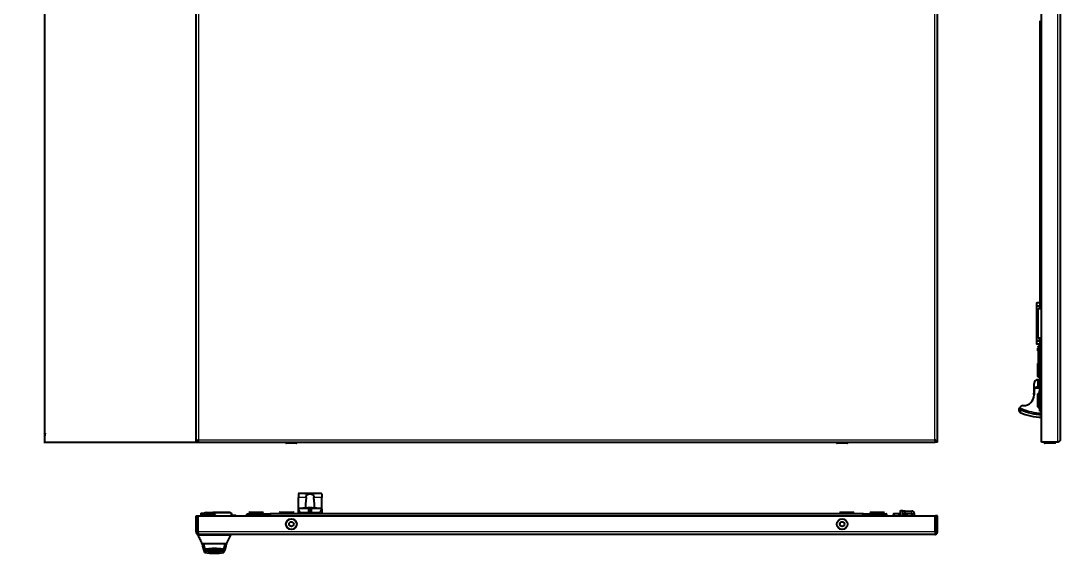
# Model space of a CAD drawing. Header units: millimetres. Extents: x -596 to 1663, y -811 to 1017.
# Drawn here: x -596 to 517, y -811 to -240 of the extents above; entities that cross this region are included whole.
import ezdxf

# ---------------------------------------------------------------- set-up
doc = ezdxf.new("R2010")
doc.units = ezdxf.units.MM
doc.layers.add('FORMAT', color=7, linetype='Continuous')
doc.styles.add('SLDTEXTSTYLE0', font='TXT', dxfattribs={"width": 0.75})
doc.dimstyles.new('SLDDIMSTYLE0', dxfattribs={"dimtxt": 20, "dimasz": 10, "dimexe": 0, "dimexo": 0.0625, "dimgap": 5, "dimtad": 2, "dimdec": 1, "dimrnd": 1e-09, "dimzin": 12, "dimdsep": 46, "dimtxsty": 'SLDTEXTSTYLE0', "dimsah": 1, "dimcen": 0.09, "dimadec": 0, "dimazin": 3, "dimtfac": 1, "dimtofl": 0, "dimtmove": 0, "dimatfit": 3, "dimfxl": 0, "dimfrac": 2, "dimtolj": 1, "dimtzin": 12, "dimarcsym": 0})

# ---------------------------------------------------------------- blocks, each defined once
blk = doc.blocks.new('_D_1')
at = {"layer": 'FORMAT'}
for p, q in [((-408.3, 863), (-571.3, 863)), ((-570.3, -692), (-570.3, 863)), ((-408.3, -692), (-571.3, -692))]:
    blk.add_line(p, q, dxfattribs=at)
for points in [[(-570.3, 863), (-571.8, 853), (-568.7, 853)], [(-570.3, -692), (-568.7, -682), (-571.8, -682)]]:
    blk.add_solid(points, dxfattribs=at)
at = {"layer": 'FORMAT', "insert": (-596.1, 56), "char_height": 20, "attachment_point": 1, "rotation": 90, "style": 'SLDTEXTSTYLE0'}
blk.add_mtext('1555', dxfattribs=at)

msp = doc.modelspace()

# ---------------------------------------------------------------- linework, layer by layer
at = {"color": 7, "linetype": 'Continuous', "lineweight": 25}
for p, q in [((-408.27, -691.96), (-408.27, 863.04)), ((385.73, -691.96), (385.73, 863.04)), ((497.27, -691.96), (497.27, 863.04)), ((517.27, 8.05), (517.27, -689.36)), ((495.27, -239.96), (495.27, -548.46)), ((491.72, -542.96), (491.72, -544.96)), ((495.27, -542.46), (492.22, -542.46)), ((492.22, -545.46), (495.27, -545.46)), ((492.22, -545.46), (492.22, -545.76)), ((494.72, -545.46), (494.72, -545.76)), ((492.22, -583.16), (492.22, -545.76)), ((492.22, -545.76), (495.22, -545.76)), ((493.77, -548.46), (496.77, -548.46)), ((493.77, -580.46), (493.77, -548.46)), ((495.22, -545.76), (495.27, -545.76)), ((497.27, -548.46), (496.77, -548.46)), ((491.72, -583.96), (491.72, -585.96)), ((495.22, -583.16), (492.22, -583.16)), ((492.22, -583.16), (492.22, -583.46)), ((495.27, -583.46), (492.22, -583.46)), ((492.22, -586.46), (495.27, -586.46)), ((493.67, -589.46), (493.67, -614.46)), ((496.77, -580.46), (493.77, -580.46)), ((494.72, -583.16), (494.72, -583.46)), ((495.27, -583.16), (495.22, -583.16)), ((495.27, -580.46), (495.27, -588.96)), ((497.27, -588.96), (495.67, -588.96)), ((496.77, -580.46), (497.27, -580.46)), ((493.67, -607.06), (493.27, -607.46)), ((493.27, -614.46), (493.27, -607.46)), ((493.27, -621.46), (493.27, -614.46)), ((493.27, -621.46), (493.77, -621.96)), ((493.77, -614.46), (493.77, -621.96)), ((493.77, -621.96), (495.27, -621.96)), ((495.27, -614.96), (495.27, -631.96)), ((495.67, -614.96), (497.16, -614.96)), ((489.27, -634.74), (489.27, -628.81)), ((489.27, -634.74), (489.27, -628.81)), ((493.27, -624.81), (493.3, -624.81)), ((493.27, -624.81), (493.27, -624.81)), ((493.27, -632.81), (495.27, -632.81)), ((493.3, -624.81), (494.26, -624.81)), ((494.26, -624.81), (495.27, -624.81)), ((495.27, -631.96), (495.57, -631.96)), ((495.27, -656.66), (495.27, -632.26)), ((495.57, -631.96), (496.22, -631.96)), ((496.22, -631.96), (497.27, -631.96)), ((489.16, -638.96), (489.17, -638.96)), ((489.17, -637.13), (489.27, -637.13)), ((489.17, -637.27), (489.27, -637.27)), ((489.17, -637.27), (489.17, -638.82)), ((489.17, -638.82), (489.27, -638.82)), ((489.17, -638.96), (489.27, -638.96)), ((489.17, -639.03), (489.27, -639.03)), ((489.17, -639.16), (489.27, -639.16)), ((489.17, -640.16), (489.17, -639.16)), ((489.17, -640.66), (489.17, -640.16)), ((489.17, -640.16), (489.27, -640.16)), ((489.17, -640.66), (489.27, -640.66)), ((489.27, -636.81), (489.27, -634.74)), ((489.27, -636.81), (489.27, -641.06)), ((493.77, -639.46), (493.27, -639.96)), ((493.27, -646.96), (493.27, -639.96)), ((495.07, -639.46), (493.77, -639.46)), ((493.77, -639.46), (493.77, -646.96)), ((495.05, -643), (495.27, -643)), ((495.07, -636.6), (495.27, -636.6)), ((495.07, -639.56), (495.07, -636.6)), ((495.07, -641.55), (495.07, -639.56)), ((495.07, -639.56), (495.27, -639.56)), ((495.07, -641.55), (495.27, -641.55)), ((495.07, -642.91), (495.07, -641.55)), ((495.07, -642.91), (495.27, -642.91)), ((495.07, -644.57), (495.07, -643.16)), ((495.07, -644.57), (495.27, -644.57)), ((495.07, -645.61), (495.07, -644.57)), ((495.07, -645.61), (495.27, -645.61)), ((495.07, -647.49), (495.07, -645.61)), ((475.54, -656.99), (473.38, -656.09)), ((493.27, -653.96), (493.27, -646.96)), ((493.27, -653.96), (493.77, -654.46)), ((493.77, -646.96), (493.77, -654.46)), ((493.77, -654.46), (495.27, -654.46)), ((495.07, -646.16), (495.05, -646.16)), ((495.07, -647.49), (495.27, -647.49)), ((495.07, -648.29), (495.07, -647.49)), ((495.07, -648.29), (495.27, -648.29)), ((495.07, -652.1), (495.27, -652.1)), ((495.27, -658.61), (495.27, -656.66)), ((497.27, -658.61), (495.27, -658.61)), ((497.27, -656.96), (495.57, -656.96)), ((383.43, -689.96), (383.43, -691.96)), ((-408.27, -691.96), (-406.27, -691.96)), ((-405.97, -691.96), (-405.97, -690.27)), ((-405.97, -691.96), (383.43, -691.96)), ((-312.02, -691.96), (-312.02, -692.71)), ((-303.26, -692.96), (-311.77, -692.96)), ((-300.77, -692.96), (-303.26, -692.96)), ((-300.52, -692.71), (-300.52, -691.96)), ((277.98, -691.96), (277.98, -692.71)), ((289.23, -692.96), (278.23, -692.96)), ((289.48, -692.71), (289.48, -691.96)), ((385.73, -691.96), (383.73, -691.96)), ((514.67, -691.96), (497.27, -691.96)), ((500.52, -691.96), (500.52, -692.71)), ((511.77, -692.96), (500.77, -692.96)), ((512.02, -692.71), (512.02, -691.96)), ((-298.77, -747.35), (-298.77, -751.18)), ((-298.77, -762.68), (-298.77, -751.18)), ((-291.75, -746.79), (-297.27, -746.79)), ((-290.86, -746.74), (-291.38, -746.74)), ((-281.67, -746.68), (-290.86, -746.68)), ((-281.15, -746.74), (-281.67, -746.73)), ((-275.27, -746.79), (-280.78, -746.79)), ((-273.77, -747.35), (-273.77, -751.18)), ((-273.77, -762.68), (-273.77, -751.18)), ((-403.27, -767.78), (-401.27, -767.78)), ((-403.27, -767.78), (-403.27, -768.68)), ((-401.27, -767.78), (-399.07, -767.78)), ((-397.27, -767.18), (-390.77, -767.18)), ((-372.27, -767.08), (-390.27, -767.08)), ((-350.77, -766.68), (-351.27, -767.18)), ((-351.27, -767.18), (-351.27, -768.68)), ((-336.27, -767.18), (-351.27, -767.18)), ((-350.77, -766.68), (-336.77, -766.68)), ((-336.27, -767.18), (-336.77, -766.68)), ((-336.27, -768.48), (-336.27, -767.18)), ((-318.27, -766.68), (-318.77, -767.18)), ((-318.77, -767.18), (-318.77, -768.68)), ((-303.77, -767.18), (-318.77, -767.18)), ((-318.27, -766.68), (-304.27, -766.68)), ((-303.77, -767.18), (-304.27, -766.68)), ((-303.77, -768.68), (-303.77, -767.18)), ((-298.77, -763.56), (-298.77, -762.68)), ((-298.77, -762.68), (-285.27, -762.68)), ((-298.77, -768.68), (-298.77, -763.56)), ((-293.89, -762.58), (-293.89, -762.68)), ((-293.75, -762.58), (-293.75, -762.68)), ((-293.63, -762.58), (-293.63, -762.68)), ((-292.82, -762.58), (-293.63, -762.58)), ((-292.82, -762.58), (-292.82, -762.68)), ((-292.67, -762.58), (-292.67, -762.68)), ((-292.55, -762.58), (-292.55, -762.68)), ((-292.21, -762.58), (-292.21, -762.68)), ((-292.03, -762.58), (-292.03, -762.68)), ((-291.49, -762.58), (-291.49, -762.68)), ((-291.12, -758.47), (-291.12, -761.05)), ((-291.01, -762.58), (-291.01, -762.68)), ((-290.85, -762.58), (-290.85, -762.68)), ((-290.39, -762.58), (-290.39, -762.68)), ((-290.25, -762.58), (-290.25, -762.68)), ((-290.13, -762.58), (-290.13, -762.68)), ((-289.81, -762.58), (-289.81, -762.68)), ((-288.54, -762.58), (-289.65, -762.58)), ((-288.54, -762.58), (-288.54, -762.68)), ((-288.4, -762.58), (-288.4, -762.68)), ((-288.21, -762.58), (-288.21, -762.68)), ((-288.2, -762.58), (-288.2, -762.68)), ((-287.6, -762.58), (-288.2, -762.58)), ((-287.6, -762.58), (-287.6, -762.68)), ((-287.34, -762.36), (-287.36, -762.13)), ((-287.29, -762.36), (-287.33, -762.06)), ((-287.31, -762.21), (-287.3, -762.13)), ((-286.71, -762.58), (-287.28, -762.58)), ((-287.27, -762.68), (-285.27, -762.68)), ((-287.27, -766.68), (-287.27, -762.68)), ((-287.27, -766.68), (-287.27, -766.71)), ((-286.71, -762.58), (-286.71, -762.68)), ((-286.7, -762.58), (-286.7, -762.68)), ((-286.69, -762.58), (-286.52, -762.58)), ((-286.52, -762.58), (-286.52, -762.68)), ((-286.52, -762.58), (-286.52, -762.58)), ((-286.5, -762.58), (-286.5, -762.68)), ((-286.49, -762.09), (-286.49, -762.06)), ((-286.35, -762.58), (-286.35, -762.68)), ((-285.55, -762.58), (-286.35, -762.58)), ((-285.55, -762.58), (-285.55, -762.68)), ((-285.4, -762.58), (-285.4, -762.68)), ((-285.29, -762.62), (-285, -762.61)), ((-285.28, -762.58), (-285.28, -762.68)), ((-285.27, -762.68), (-285.27, -766.68)), ((-285.27, -766.71), (-285.27, -766.68)), ((-285.22, -762.13), (-285.21, -762.06)), ((-284.85, -762.25), (-284.85, -762.13)), ((-284.85, -762.58), (-284.85, -762.68)), ((-284.77, -762.68), (-273.77, -762.68)), ((-284.73, -762.58), (-284.73, -762.68)), ((-284.36, -762.58), (-284.36, -762.68)), ((-284.11, -762.58), (-284.11, -762.68)), ((-283.99, -762.58), (-283.99, -762.68)), ((-283.85, -762.58), (-283.85, -762.68)), ((-283.73, -762.58), (-283.73, -762.68)), ((-283.29, -762.58), (-283.29, -762.68)), ((-283.27, -762.58), (-283.29, -762.58)), ((-283.26, -762.58), (-283.26, -762.68)), ((-283.23, -762.58), (-283.23, -762.68)), ((-283.06, -762.58), (-283.06, -762.68)), ((-282.71, -762.58), (-282.71, -762.68)), ((-282.22, -762.58), (-282.22, -762.68)), ((-282.02, -762.58), (-282.02, -762.68)), ((-281.68, -762.58), (-281.68, -762.68)), ((-281.53, -762.58), (-281.53, -762.68)), ((-280.47, -762.58), (-281.53, -762.58)), ((-281.42, -761.05), (-281.42, -758.47)), ((-280.47, -762.58), (-280.47, -762.68)), ((-280.15, -762.58), (-280.15, -762.68)), ((-279.99, -762.58), (-279.99, -762.68)), ((-279.62, -762.58), (-279.62, -762.68)), ((-278.86, -762.58), (-279.62, -762.58)), ((-278.86, -762.58), (-278.86, -762.68)), ((-273.77, -763.56), (-273.77, -762.68)), ((-273.77, -763.56), (-273.77, -768.68)), ((281.73, -766.68), (281.23, -767.18)), ((281.23, -767.18), (281.23, -768.68)), ((296.23, -767.18), (281.23, -767.18)), ((281.73, -766.68), (295.73, -766.68)), ((296.23, -767.18), (295.73, -766.68)), ((296.23, -768.68), (296.23, -767.18)), ((314.23, -766.68), (313.73, -767.18)), ((313.73, -767.18), (313.73, -768.48)), ((328.73, -767.18), (313.73, -767.18)), ((314.23, -766.68), (328.23, -766.68)), ((328.73, -767.18), (328.23, -766.68)), ((328.73, -768.68), (328.73, -767.18)), ((346.18, -765.63), (346.18, -765.13)), ((346.18, -765.13), (348.68, -765.13)), ((346.18, -770.68), (346.18, -765.63)), ((348.68, -765.13), (348.68, -765.63)), ((348.68, -770.68), (348.68, -765.63)), ((349.18, -765.63), (348.68, -765.67)), ((351.18, -765.63), (349.18, -765.63)), ((349.18, -768.13), (351.18, -768.13)), ((351.18, -768.13), (351.18, -765.63)), ((351.18, -765.63), (358.18, -765.63)), ((351.18, -768.13), (358.18, -768.13)), ((-408.27, -770.68), (-406.27, -770.68)), ((-408.27, -788.08), (-408.27, -770.68)), ((-406.27, -788.08), (-406.27, -770.68)), ((-405.97, -788.08), (-405.97, -770.68)), ((-405.97, -770.68), (383.43, -770.68)), ((-401.27, -769.08), (-402.87, -769.08)), ((-402.67, -770.68), (-402.77, -769.08)), ((-400.06, -769.08), (-401.27, -769.08)), ((-400.27, -770.68), (-400.27, -770.18)), ((-398.27, -770.68), (-398.27, -770.18)), ((-397.27, -769.18), (-392.27, -769.18)), ((-392.27, -769.08), (-392.27, -770.58)), ((-387.67, -769.63), (-390.87, -769.63)), ((-390.87, -769.63), (-390.87, -770.58)), ((-390.87, -770.38), (-387.67, -770.38)), ((-387.67, -770.58), (-387.67, -769.63)), ((-370.27, -770.68), (-370.27, -769.08)), ((-365.87, -770.48), (-370.27, -770.48)), ((-353.77, -770.68), (-353.77, -768.98)), ((-353.47, -768.68), (-329.07, -768.68)), ((-348.91, -768.48), (-348.91, -768.68)), ((-345.1, -768.48), (-345.1, -768.68)), ((-345.1, -768.48), (-344.3, -768.48)), ((-344.3, -768.48), (-344.3, -768.68)), ((-344.3, -768.48), (-342.42, -768.48)), ((-342.97, -768.48), (-342.97, -768.46)), ((-342.42, -768.48), (-342.42, -768.68)), ((-342.42, -768.48), (-341.38, -768.48)), ((-341.38, -768.48), (-341.38, -768.68)), ((-341.38, -768.48), (-339.97, -768.48)), ((-339.81, -768.46), (-339.81, -768.68)), ((-339.72, -768.48), (-339.72, -768.68)), ((-339.72, -768.48), (-338.36, -768.48)), ((-338.36, -768.48), (-338.36, -768.68)), ((-338.36, -768.48), (-336.37, -768.48)), ((-336.37, -768.48), (-336.37, -768.68)), ((-336.37, -768.48), (-333.41, -768.48)), ((-333.41, -768.48), (-333.41, -768.68)), ((306.23, -768.68), (-328.77, -768.68)), ((-328.77, -768.68), (-328.77, -768.98)), ((-328.77, -768.98), (-328.77, -769.63)), ((-328.77, -769.63), (-328.77, -770.68)), ((306.23, -768.68), (306.23, -768.98)), ((306.23, -769.63), (306.23, -768.98)), ((306.23, -769.63), (306.23, -770.68)), ((306.53, -768.68), (330.93, -768.68)), ((310.88, -768.48), (310.88, -768.68)), ((310.88, -768.48), (311.24, -768.48)), ((311.24, -768.48), (311.24, -768.68)), ((311.24, -768.48), (311.48, -768.48)), ((311.48, -768.48), (311.48, -768.68)), ((311.48, -768.48), (311.59, -768.48)), ((311.59, -768.48), (311.59, -768.68)), ((312.62, -768.48), (312.62, -768.68)), ((312.62, -768.48), (313.27, -768.48)), ((313.3, -768.48), (313.3, -768.68)), ((313.3, -768.48), (313.63, -768.48)), ((313.63, -768.48), (313.63, -768.68)), ((316.95, -768.68), (316.95, -768.46)), ((317.08, -768.48), (317.86, -768.48)), ((317.86, -768.48), (317.86, -768.68)), ((317.86, -768.48), (318.66, -768.48)), ((318.66, -768.48), (318.66, -768.68)), ((318.66, -768.48), (319.15, -768.48)), ((319.15, -768.48), (319.15, -768.68)), ((319.15, -768.48), (320.54, -768.48)), ((320.17, -768.46), (320.17, -768.48)), ((320.54, -768.48), (320.54, -768.68)), ((320.54, -768.48), (321.58, -768.48)), ((321.58, -768.48), (321.58, -768.68)), ((322.63, -768.48), (322.63, -768.68)), ((322.63, -768.48), (324.6, -768.48)), ((324.6, -768.48), (324.6, -768.68)), ((324.6, -768.48), (326.59, -768.48)), ((326.59, -768.48), (326.59, -768.68)), ((331.23, -768.98), (331.23, -770.68)), ((338.68, -770.68), (338.68, -769.23)), ((344.68, -768.63), (339.28, -768.63)), ((344.68, -770.68), (344.68, -768.63)), ((346.18, -770.63), (344.93, -770.63)), ((354.13, -770.63), (348.68, -770.63)), ((354.18, -770.68), (354.13, -770.63)), ((354.13, -770.68), (354.13, -770.63)), ((358.68, -770.68), (358.68, -768.63)), ((361.18, -770.68), (361.18, -768.63)), ((383.43, -788.08), (383.43, -770.68)), ((385.73, -770.68), (383.73, -770.68)), ((383.73, -788.08), (383.73, -770.68)), ((385.73, -788.08), (385.73, -770.68)), ((-408.27, -788.08), (-406.27, -788.08)), ((385.73, -788.08), (383.73, -788.08)), ((-406.27, -791.68), (-406.27, -790.68)), ((-405.67, -790.68), (-406.27, -790.68)), ((383.13, -790.68), (-405.67, -790.68)), ((-399.36, -800.68), (-401.77, -800.68)), ((-401.73, -800.68), (-401.73, -800.89)), ((-376.77, -791.68), (-400.77, -791.68)), ((-378.17, -800.68), (-399.36, -800.68)), ((-375.77, -800.68), (-378.17, -800.68)), ((-375.81, -800.89), (-375.81, -800.68)), ((-375.77, -800.68), (-371.24, -791.63)), ((-371.27, -791.68), (-371.27, -790.68)), ((-394.6, -807.67), (-383, -807.67)), ((-394.6, -807.67), (-394.45, -807.67))]:
    msp.add_line(p, q, dxfattribs=at)
at = {"color": 8, "linetype": 'Continuous', "lineweight": 18}
for p, q in [((383.13, -689.36), (383.13, 860.44)), ((514.67, -691.96), (514.67, 863.04)), ((-405.67, 8.07), (-405.67, -689.36)), ((495.22, -545.76), (495.22, -545.46)), ((495.22, -548.46), (495.22, -545.76)), ((496.77, -580.46), (496.77, -548.46)), ((495.22, -583.16), (495.22, -580.46)), ((495.22, -583.46), (495.22, -583.16)), ((495.67, -589.46), (497.27, -589.46)), ((495.67, -614.46), (495.67, -589.46)), ((497.27, -614.46), (495.67, -614.46)), ((489.27, -628.81), (489.27, -628.81)), ((495.27, -634.31), (490.15, -634.31)), ((493.27, -632.81), (493.27, -632.31)), ((493.27, -632.31), (493.3, -632.31)), ((493.3, -632.31), (493.3, -624.81)), ((493.3, -632.81), (493.3, -632.31)), ((493.3, -632.31), (494.26, -632.31)), ((494.26, -624.81), (494.26, -632.31)), ((494.26, -632.31), (495.27, -632.31)), ((495.27, -632.26), (495.57, -632.26)), ((495.57, -631.96), (495.57, -632.26)), ((495.57, -632.26), (495.57, -656.66)), ((497.27, -632.26), (495.57, -632.26)), ((473.94, -654.7), (476.14, -655.61)), ((495.07, -650.86), (495.27, -650.86)), ((495.27, -656.66), (495.57, -656.66)), ((495.57, -656.66), (495.57, -656.96)), ((495.57, -656.66), (497.27, -656.66)), ((-405.67, -689.36), (383.13, -689.36)), ((-312.02, -692.71), (-303.12, -692.71)), ((-303.12, -692.71), (-300.52, -692.71)), ((277.98, -692.71), (289.48, -692.71)), ((500.52, -692.71), (512.02, -692.71)), ((-290.36, -751.18), (-298.77, -751.18)), ((-273.77, -751.18), (-282.17, -751.18)), ((-401.27, -767.78), (-401.27, -768.68)), ((-397.27, -769.18), (-397.27, -767.18)), ((-390.27, -767.58), (-372.27, -767.58)), ((-297.27, -766.68), (-297.27, -768.68)), ((-297.27, -766.68), (-287.77, -766.68)), ((-289.65, -762.58), (-289.65, -762.68)), ((-288.13, -767.19), (-287.99, -767.67)), ((-287.77, -766.68), (-287.77, -762.68)), ((-287.77, -766.71), (-287.77, -766.68)), ((-287.77, -766.68), (-287.27, -766.68)), ((-287.77, -766.71), (-287.27, -766.71)), ((-285.27, -766.68), (-287.27, -766.68)), ((-285.27, -766.68), (-284.77, -766.68)), ((-285.27, -766.71), (-284.77, -766.71)), ((-284.77, -762.68), (-284.77, -766.68)), ((-284.77, -766.68), (-284.77, -766.71)), ((-284.77, -766.68), (-275.27, -766.68)), ((-284.54, -767.67), (-284.4, -767.19)), ((-275.27, -768.68), (-275.27, -766.68)), ((348.68, -765.63), (346.18, -765.63)), ((358.18, -768.13), (358.18, -765.63)), ((-403.27, -768.68), (-401.27, -768.68)), ((-401.76, -769.08), (-401.67, -770.68)), ((-401.27, -768.68), (-399.86, -768.68)), ((-401.27, -769.08), (-401.27, -768.68)), ((-398.27, -770.18), (-400.27, -770.18)), ((-391.77, -770.68), (-391.77, -769.08)), ((-370.77, -769.08), (-370.77, -770.68)), ((-365.87, -770.68), (-365.87, -770.48)), ((-353.47, -768.98), (-353.77, -768.98)), ((-353.47, -768.68), (-353.47, -768.98)), ((-353.47, -768.98), (-353.47, -770.68)), ((-329.07, -768.98), (-353.47, -768.98)), ((-347.67, -768.48), (-347.67, -768.68)), ((-329.07, -768.68), (-329.07, -768.98)), ((-329.07, -770.68), (-329.07, -768.98)), ((-328.77, -768.98), (-329.07, -768.98)), ((306.53, -768.98), (306.23, -768.98)), ((306.53, -768.98), (306.53, -768.68)), ((330.93, -768.98), (306.53, -768.98)), ((306.53, -768.98), (306.53, -770.68)), ((315.36, -768.48), (315.36, -768.68)), ((330.93, -768.68), (330.93, -768.98)), ((330.93, -770.68), (330.93, -768.98)), ((331.23, -768.98), (330.93, -768.98)), ((339.28, -768.63), (339.28, -770.68)), ((344.93, -770.63), (344.93, -770.68)), ((358.68, -768.63), (361.18, -768.63)), ((383.43, -788.08), (-405.97, -788.08)), ((-400.77, -791.68), (-400.77, -790.68)), ((-376.77, -791.68), (-376.77, -790.68))]:
    msp.add_line(p, q, dxfattribs=at)
at = {"color": 7, "linetype": 'Continuous', "lineweight": 25, "flags": 128}
for points in [[(383.73, -777.18), (383.59, -776.93), (383.43, -776.66)], [(383.43, -785.7), (383.59, -785.43), (383.73, -785.18)], [(-397.88, -808.11), (-398.24, -807.22), (-398.35, -806.94)], [(-379.07, -806.63), (-379.29, -807.22), (-379.65, -808.11)]]:
    msp.add_lwpolyline(points, dxfattribs=at)
at = {"color": 8, "linetype": 'Continuous', "lineweight": 18, "flags": 128}
for points in [[(383.43, -777.26), (383.72, -777.85), (383.73, -777.87)], [(383.73, -784.5), (383.72, -784.52), (383.43, -785.11)]]:
    msp.add_lwpolyline(points, dxfattribs=at)
at = {"color": 7, "linetype": 'Continuous', "lineweight": 25}
for centre, radius in [((-306.27, -779.68), 5.75), ((-306.27, -779.68), 2.5), ((283.73, -779.68), 5.75), ((283.73, -779.68), 2.5)]:
    msp.add_circle(centre, radius, dxfattribs=at)
at = {"color": 8, "linetype": 'Continuous', "lineweight": 18}
for centre in [(-306.27, -779.68), (283.73, -779.68)]:
    msp.add_circle(centre, 5.5, dxfattribs=at)
at = {"color": 7, "linetype": 'Continuous', "lineweight": 25}
for centre, radius, start, end in [((492.22, -542.96), 0.5, 90, 180), ((492.22, -544.96), 0.5, 180, 270), ((492.22, -583.96), 0.5, 90, 180), ((492.22, -585.96), 0.5, 180, 270), ((493.27, -628.81), 4, 90, 180), ((493.27, -628.81), 4, 90, 180), ((493.27, -636.81), 4, 141.31781, 180), ((495.57, -632.26), 0.3, 90, 180), ((477.77, -641.06), 11.5, 270, 0), ((477.77, -657.06), 4.5, 90, 148.43185), ((495.57, -656.66), 0.3, 180, 270), ((498.27, -606.91), 58.2, 245.70354, 269.01549), ((498.27, -606.91), 55, 245.58594, 268.9582), ((-311.77, -692.71), 0.25, 180, 270), ((-300.77, -692.71), 0.25, 270, 0), ((278.23, -692.71), 0.25, 180, 270), ((289.23, -692.71), 0.25, 270, 0), ((500.77, -692.71), 0.25, 180, 270), ((511.77, -692.71), 0.25, 270, 0), ((-397.27, -770.18), 3, 90, 180), ((-286.27, -773.68), 6.25, 106.01339, 126.8699), ((-286.27, -769.98), 8, 98.41771, 108.44436), ((-286.24, -766.32), 4.34, 104.99458, 114.66368), ((-287.58, -767.89), 5.54, 85.14071, 94.85929), ((-288.27, -766.71), 1, 286.01339, 0), ((-287.23, -762.15), 0.133, 135.20997, 169.83797), ((-286.21, -770.08), 8.03, 91.99978, 97.83609), ((-285.86, -763.73), 1.85, 119.67191, 132.73716), ((-285.79, -768.55), 6.5, 92.24647, 98.7173), ((-286.74, -768.5), 6.45, 85.77538, 87.76397), ((-286.32, -770.08), 8.03, 82.16391, 88.00022), ((-284.27, -766.71), 1, 180, 253.98661), ((-286.42, -766.4), 4.43, 65.15746, 74.45727), ((-285.33, -763.69), 1.64, 72.5824, 85.536), ((-286.27, -769.98), 8, 70.1778, 81.58229), ((-286.26, -769.02), 7.03, 70.80686, 78.43412), ((-284.25, -764.71), 2.36, 82.549, 97.451), ((-286.27, -773.68), 6.25, 53.1301, 73.98661), ((349.18, -768.63), 0.5, 90, 180), ((358.18, -768.63), 3, 0, 90), ((358.18, -768.63), 0.5, 360, 90), ((-402.87, -768.68), 0.4, 180, 270), ((-397.27, -770.18), 1, 90, 180), ((-365.87, -771.08), 0.6, 41.81031, 90), ((-353.47, -768.98), 0.3, 90, 180), ((-329.07, -768.98), 0.3, 0, 90), ((306.53, -768.98), 0.3, 90, 180), ((330.93, -768.98), 0.3, 0, 90), ((339.28, -769.23), 0.6, 90, 180), ((344.93, -770.38), 0.25, 180, 270), ((376.23, -781.18), 7.5, 343.7398, 16.2602), ((-409.7, -800.89), 7.98, 358.26695, 359.99994), ((-374.88, -798.33), 27, 185.96099, 206.16954), ((-388.77, -800.68), 11.4, 180, 210.87421), ((-388.77, -800.68), 11.4, 329.05608, 0), ((-402.66, -798.33), 27, 333.83046, 354.03918), ((-367.83, -800.89), 7.98, 180, 181.7325), ((-388.77, -728.89), 82, 262.75342, 277.24658), ((-397.42, -807.92), 0.5, 203.04365, 263.74905), ((-388.77, -728.89), 80, 263.74905, 276.25095), ((-380.11, -807.92), 0.5, 276.25095, 336.95635)]:
    msp.add_arc(centre, radius, start, end, dxfattribs=at)
at = {"color": 8, "linetype": 'Continuous', "lineweight": 18}
for centre, radius, start, end in [((493.27, -636.81), 4.5, 90, 152.71955), ((493.77, -632.32), 0.491, 271.15589, 1.11103), ((498.27, -606.91), 53.5, 245.55903, 268.92899), ((498.27, -606.91), 55.65, 245.60841, 268.97035), ((-286.27, -773.68), 6.75, 106.01339, 132.20545), ((-288.27, -766.71), 0.5, 286.01339, 0), ((-284.27, -766.71), 0.5, 180, 253.98661), ((-286.27, -773.68), 6.75, 47.79455, 73.98661)]:
    msp.add_arc(centre, radius, start, end, dxfattribs=at)
at = {"color": 7, "linetype": 'Continuous', "lineweight": 25}
for points in [[(493.67, -589.46), (493.68, -589.39), (493.69, -589.26), (493.81, -589.09), (493.98, -588.98), (494.11, -588.96), (494.17, -588.96)], [(495.67, -588.96), (495.48, -588.96), (495.08, -588.96), (494.59, -588.96), (494.24, -588.96), (494.19, -588.96), (494.17, -588.96)], [(494.17, -614.96), (494.11, -614.95), (493.98, -614.93), (493.81, -614.82), (493.69, -614.65), (493.68, -614.52), (493.67, -614.46)], [(494.17, -614.96), (494.19, -614.96), (494.24, -614.96), (494.59, -614.96), (495.08, -614.96), (495.48, -614.96), (495.67, -614.96)], [(-392.27, -769.08), (-392.24, -768.82), (-392.18, -768.3), (-391.71, -767.64), (-391.05, -767.17), (-390.53, -767.11), (-390.27, -767.08)], [(-372.27, -767.08), (-372, -767.11), (-371.48, -767.17), (-370.82, -767.64), (-370.36, -768.3), (-370.3, -768.82), (-370.27, -769.08)]]:
    msp.add_open_spline(points, degree=3, dxfattribs=at)
at = {"color": 8, "linetype": 'Continuous', "lineweight": 18}
for points in [[(495.67, -589.46), (495.41, -589.46), (494.89, -589.46), (494.23, -589.46), (493.76, -589.46), (493.7, -589.46), (493.67, -589.46)], [(495.67, -588.96), (495.67, -588.96), (495.67, -588.98), (495.67, -589.09), (495.67, -589.26), (495.67, -589.39), (495.67, -589.46)], [(493.67, -614.46), (493.7, -614.46), (493.76, -614.46), (494.23, -614.46), (494.89, -614.46), (495.41, -614.46), (495.67, -614.46)], [(495.67, -614.46), (495.67, -614.52), (495.67, -614.65), (495.67, -614.82), (495.67, -614.93), (495.67, -614.95), (495.67, -614.96)], [(-391.77, -769.08), (-391.74, -768.89), (-391.7, -768.49), (-391.35, -768), (-390.86, -767.65), (-390.46, -767.6), (-390.27, -767.58)], [(-390.27, -767.08), (-390.27, -767.09), (-390.27, -767.1), (-390.27, -767.22), (-390.27, -767.39), (-390.27, -767.52), (-390.27, -767.58)], [(-372.27, -767.58), (-372.27, -767.52), (-372.27, -767.39), (-372.27, -767.22), (-372.27, -767.1), (-372.27, -767.09), (-372.27, -767.08)], [(-372.27, -767.58), (-372.07, -767.6), (-371.68, -767.65), (-371.18, -768), (-370.83, -768.49), (-370.79, -768.89), (-370.77, -769.08)], [(-391.77, -769.08), (-391.83, -769.08), (-391.96, -769.08), (-392.13, -769.08), (-392.24, -769.08), (-392.26, -769.08), (-392.27, -769.08)], [(-370.77, -769.08), (-370.7, -769.08), (-370.57, -769.08), (-370.4, -769.08), (-370.29, -769.08), (-370.27, -769.08), (-370.27, -769.08)]]:
    msp.add_open_spline(points, degree=3, dxfattribs=at)
at = {"color": 7, "linetype": 'Continuous', "lineweight": 25}
for points, knots in [([(493.37, -591.45), (493.37, -591.4), (493.37, -591.31), (493.37, -591.22), (493.37, -591.14), (493.37, -591.01), (493.37, -590.98), (493.37, -590.96)], [0, 0, 0, 0, 0.1246927, 0.1871822, 0.2497734, 0.5000394, 1, 1, 1, 1]), ([(493.37, -591.66), (493.37, -591.66), (493.37, -591.66), (493.37, -591.65), (493.37, -591.63), (493.37, -591.61), (493.37, -591.57), (493.37, -591.53), (493.37, -591.49), (493.37, -591.47), (493.37, -591.45)], [0, 0, 0, 0, 0.1288253, 0.1801694, 0.2433966, 0.3698599, 0.4998642, 0.7496495, 0.8434763, 1, 1, 1, 1]), ([(493.37, -593.17), (493.37, -593.09), (493.37, -592.94), (493.37, -592.72), (493.37, -592.54), (493.37, -592.37), (493.37, -592.27), (493.37, -592.26), (493.37, -592.25)], [0, 0, 0, 0, 0.1250486, 0.2498861, 0.3708558, 0.4998199, 0.7496086, 1, 1, 1, 1]), ([(493.37, -594.01), (493.37, -594.01), (493.37, -594), (493.37, -593.91), (493.37, -593.81), (493.37, -593.68), (493.37, -593.47), (493.37, -593.29), (493.37, -593.17)], [0, 0, 0, 0, 0.25007, 0.3791813, 0.5004993, 0.6241696, 0.7508424, 1, 1, 1, 1]), ([(493.37, -609.9), (493.37, -609.9), (493.37, -609.91), (493.37, -610), (493.37, -610.1), (493.37, -610.23), (493.37, -610.44), (493.37, -610.62), (493.37, -610.74)], [0, 0, 0, 0, 0.2500695, 0.3795588, 0.5004992, 0.6245563, 0.7508428, 1, 1, 1, 1]), ([(493.37, -610.74), (493.37, -610.78), (493.37, -610.86), (493.37, -611.01), (493.37, -611.19), (493.37, -611.37), (493.37, -611.54), (493.37, -611.64), (493.37, -611.66), (493.37, -611.66)], [0, 0, 0, 0, 0.0626366, 0.1252782, 0.2500723, 0.3748405, 0.4999941, 0.7496958, 1, 1, 1, 1]), ([(493.37, -612.25), (493.37, -612.25), (493.37, -612.25), (493.37, -612.26), (493.37, -612.28), (493.37, -612.3), (493.37, -612.36), (493.37, -612.42), (493.37, -612.46)], [0, 0, 0, 0, 0.1310705, 0.1824367, 0.2437962, 0.3713877, 0.5004416, 1, 1, 1, 1]), ([(493.37, -612.46), (493.37, -612.49), (493.37, -612.54), (493.37, -612.62), (493.37, -612.69), (493.37, -612.77), (493.37, -612.9), (493.37, -612.94), (493.37, -612.96)], [0, 0, 0, 0, 0.0626863, 0.1251726, 0.1876279, 0.2501847, 0.5003136, 1, 1, 1, 1]), ([(490.15, -634.31), (490.32, -634.12), (490.75, -633.64), (491.69, -633.06), (492.58, -632.83), (493.16, -632.81), (493.27, -632.81), (493.27, -632.81)], [0, 0, 0, 0, 0.1941403, 0.4852754, 0.8987792, 0.9967692, 1, 1, 1, 1]), ([(489.17, -637.13), (489.17, -637.13), (489.17, -637.14), (489.17, -637.17), (489.17, -637.22), (489.17, -637.25), (489.17, -637.27)], [0, 0, 0, 0, 0.28083562, 0.55925, 0.77918229, 1, 1, 1, 1]), ([(489.17, -638.82), (489.17, -638.84), (489.17, -638.88), (489.17, -638.93), (489.17, -638.95), (489.17, -638.95), (489.17, -638.96)], [0, 0, 0, 0, 0.2809531, 0.5593907, 0.7790729, 1, 1, 1, 1]), ([(489.17, -638.89), (489.17, -638.91), (489.17, -638.96), (489.17, -639.02), (489.17, -639.03), (489.17, -639.03)], [0, 0, 0, 0, 0.280801, 0.5596212, 1, 1, 1, 1]), ([(489.27, -636.73), (489.27, -636.73), (489.27, -636.73), (489.27, -636.73), (489.27, -636.71), (489.27, -636.63), (489.27, -636.3), (489.27, -635.66), (489.27, -635.07), (489.27, -634.74)], [0, 0, 0, 0, 0.0016702, 0.0038887, 0.0095313, 0.0343611, 0.1327508, 0.5262135, 1, 1, 1, 1]), ([(474.32, -659.94), (474.29, -659.91), (474.21, -659.82), (473.75, -659.18), (473.23, -657.98), (473.3, -656.81), (473.33, -656.33)], [0, 0, 0, 0, 0.1016514, 0.3451277, 0.7290479, 1, 1, 1, 1]), ([(473.38, -656.09), (473.37, -656.15), (473.35, -656.21), (473.33, -656.31), (473.33, -656.33)], [0, 0, 0, 0, 0.7894027, 1, 1, 1, 1]), ([(475.29, -657.59), (475.29, -657.59), (475.29, -657.58), (475.29, -657.57), (475.27, -657.54), (475.16, -657.44), (474.66, -657.12), (474.02, -656.74), (473.48, -656.42), (473.33, -656.33)], [0, 0, 0, 0, 0.0037482, 0.0086979, 0.0182752, 0.0547407, 0.1991768, 0.7745776, 1, 1, 1, 1]), ([(473.38, -656.09), (473.38, -656.08), (473.39, -656.04), (473.45, -655.79), (473.57, -655.43), (473.74, -655.04), (473.88, -654.8), (473.94, -654.7)], [0, 0, 0, 0, 0.2129003, 0.4257071, 0.6406126, 0.8533821, 1, 1, 1, 1]), ([(475.54, -656.99), (475.55, -656.97), (475.56, -656.94), (475.66, -656.7), (475.81, -656.36), (475.98, -655.98), (476.09, -655.73), (476.13, -655.62), (476.14, -655.61)], [0, 0, 0, 0, 0.21463489, 0.42926931, 0.64391741, 0.85859461, 0.98214597, 1, 1, 1, 1]), ([(495.07, -650.86), (495.07, -650.49), (495.07, -649.79), (495.07, -648.94), (495.07, -648.48), (495.07, -648.46)], [0, 0, 0, 0, 0.5224374, 0.9756494, 1, 1, 1, 1]), ([(495.07, -652.1), (495.07, -651.92), (495.07, -651.58), (495.07, -651.09), (495.07, -650.86)], [0, 0, 0, 0, 0.5367999, 1, 1, 1, 1]), ([(474.32, -659.94), (474.33, -659.9), (474.37, -659.8), (474.61, -659.23), (474.94, -658.44), (475.2, -657.81), (475.29, -657.59)], [0, 0, 0, 0, 0.2373508, 0.5299542, 0.8303306, 1, 1, 1, 1]), ([(-405.67, -689.36), (-406.01, -689.57), (-406.35, -689.79), (-406.98, -690.22), (-407.26, -690.44), (-407.75, -690.87), (-407.94, -691.09), (-408.2, -691.52), (-408.27, -691.74), (-408.27, -691.96)], [0, 0, 0, 0, 0.25, 0.25, 0.5, 0.5, 0.75, 0.75, 1, 1, 1, 1]), ([(-405.67, -689.36), (-405.82, -689.79), (-405.98, -690.22), (-406.2, -691.09), (-406.27, -691.52), (-406.27, -691.96)], [0, 0, 0, 0, 0.5, 0.5, 1, 1, 1, 1]), ([(-405.97, -691.96), (-405.94, -691.96), (-405.92, -691.89), (-405.87, -691.63), (-405.84, -691.43), (-405.79, -690.95), (-405.77, -690.66), (-405.72, -690.04), (-405.69, -689.7), (-405.67, -689.36)], [0, 0, 0, 0, 0.25, 0.25, 0.5, 0.5, 0.75, 0.75, 1, 1, 1, 1]), ([(-405.97, -689.96), (-405.92, -689.96), (-405.87, -689.89), (-405.77, -689.67), (-405.72, -689.51), (-405.67, -689.36)], [0, 0, 0, 0, 0.5, 0.5, 1, 1, 1, 1]), ([(383.13, -689.36), (383.16, -689.7), (383.18, -690.04), (383.23, -690.66), (383.26, -690.95), (383.31, -691.43), (383.33, -691.63), (383.38, -691.89), (383.41, -691.96), (383.43, -691.96)], [0, 0, 0, 0, 0.25, 0.25, 0.5, 0.5, 0.75, 0.75, 1, 1, 1, 1]), ([(383.73, -691.96), (383.73, -691.52), (383.67, -691.09), (383.45, -690.22), (383.29, -689.79), (383.13, -689.36)], [0, 0, 0, 0, 0.5, 0.5, 1, 1, 1, 1]), ([(385.73, -691.96), (385.73, -691.74), (385.67, -691.52), (385.41, -691.09), (385.21, -690.87), (384.73, -690.44), (384.44, -690.22), (383.81, -689.79), (383.47, -689.57), (383.13, -689.36)], [0, 0, 0, 0, 0.25, 0.25, 0.5, 0.5, 0.75, 0.75, 1, 1, 1, 1]), ([(383.13, -689.36), (383.18, -689.51), (383.23, -689.67), (383.33, -689.89), (383.38, -689.96), (383.43, -689.96)], [0, 0, 0, 0, 0.5, 0.5, 1, 1, 1, 1]), ([(517.27, -689.36), (517.27, -689.57), (517.2, -689.79), (516.94, -690.22), (516.75, -690.44), (516.27, -690.87), (515.98, -691.09), (515.35, -691.52), (515.01, -691.74), (514.67, -691.96)], [0, 0, 0, 0, 0.25, 0.25, 0.5, 0.5, 0.75, 0.75, 1, 1, 1, 1]), ([(-297.27, -746.79), (-297.43, -746.79), (-297.77, -746.8), (-298.22, -746.86), (-298.56, -746.98), (-298.74, -747.15), (-298.76, -747.29), (-298.77, -747.35)], [0, 0, 0, 0, 0.2129003, 0.4257071, 0.6406126, 0.8533821, 1, 1, 1, 1]), ([(-291.75, -746.79), (-291.65, -746.78), (-291.52, -746.76), (-291.4, -746.75), (-291.38, -746.74)], [0, 0, 0, 0, 0.7894027, 1, 1, 1, 1]), ([(-290.36, -751.18), (-290.41, -752.18), (-290.52, -754.32), (-291.04, -756.76), (-291.1, -758.07), (-291.12, -758.47)], [0, 0, 0, 0, 0.3788234, 0.8122279, 1, 1, 1, 1]), ([(-290.36, -751.18), (-290.34, -750.77), (-290.3, -749.94), (-289.93, -748.84), (-289.29, -748.04), (-288.36, -747.55), (-287.21, -747.3), (-285.88, -747.26), (-284.53, -747.43), (-283.41, -747.9), (-282.68, -748.7), (-282.29, -749.73), (-282.18, -750.59), (-282.17, -751.08), (-282.17, -751.18)], [0, 0, 0, 0, 0.0885051, 0.1771377, 0.2628581, 0.3446937, 0.4304853, 0.5251934, 0.6256454, 0.7239113, 0.8124944, 0.894483, 0.9789968, 1, 1, 1, 1]), ([(-281.42, -758.47), (-281.5, -757.56), (-281.67, -755.7), (-282.14, -753.1), (-282.17, -751.57), (-282.17, -751.18)], [0, 0, 0, 0, 0.4176682, 0.852903, 1, 1, 1, 1]), ([(-281.15, -746.74), (-281.13, -746.74), (-281.02, -746.76), (-280.89, -746.77), (-280.78, -746.79)], [0, 0, 0, 0, 0.1619735, 1, 1, 1, 1]), ([(-273.77, -747.35), (-273.78, -747.27), (-273.81, -747.11), (-274.05, -746.94), (-274.41, -746.84), (-274.84, -746.79), (-275.13, -746.79), (-275.27, -746.79)], [0, 0, 0, 0, 0.2056827, 0.4113459, 0.6186494, 0.8323389, 1, 1, 1, 1]), ([(-387.88, -766.78), (-387.88, -766.78), (-387.88, -766.78), (-387.82, -766.78), (-387.68, -766.78), (-387.36, -766.78), (-387.03, -766.78), (-386.82, -766.78)], [0, 0, 0, 0, 0.1246927, 0.1871822, 0.2497734, 0.5000394, 1, 1, 1, 1]), ([(-386.82, -766.78), (-386.67, -766.78), (-386.45, -766.78), (-386.17, -766.78), (-385.98, -766.78), (-385.84, -766.78), (-385.73, -766.78), (-385.72, -766.78), (-385.71, -766.78)], [0, 0, 0, 0, 0.2500888, 0.3824952, 0.5002586, 0.6221632, 0.7501335, 1, 1, 1, 1]), ([(-298.77, -763.56), (-298.74, -763.73), (-298.69, -764.16), (-298.22, -765.1), (-297.69, -765.99), (-297.34, -766.57), (-297.27, -766.68), (-297.27, -766.68)], [0, 0, 0, 0, 0.1941403, 0.4852754, 0.8987792, 0.9967692, 1, 1, 1, 1]), ([(-293.75, -762.58), (-293.77, -762.58), (-293.81, -762.58), (-293.86, -762.58), (-293.89, -762.58), (-293.89, -762.58), (-293.89, -762.58)], [0, 0, 0, 0, 0.28083562, 0.55925, 0.77918229, 1, 1, 1, 1]), ([(-293.63, -762.58), (-293.63, -762.58), (-293.63, -762.58), (-293.65, -762.58), (-293.7, -762.58), (-293.73, -762.58), (-293.75, -762.58)], [0, 0, 0, 0, 0.2808879, 0.5594825, 0.7792702, 1, 1, 1, 1]), ([(-292.67, -762.58), (-292.68, -762.58), (-292.72, -762.58), (-292.77, -762.58), (-292.8, -762.58), (-292.82, -762.58)], [0, 0, 0, 0, 0.28063758, 0.56087676, 1, 1, 1, 1]), ([(-292.55, -762.58), (-292.55, -762.58), (-292.55, -762.58), (-292.58, -762.58), (-292.62, -762.58), (-292.65, -762.58), (-292.67, -762.58)], [0, 0, 0, 0, 0.280941, 0.5591137, 0.7790892, 1, 1, 1, 1]), ([(-292.03, -762.58), (-292.09, -762.58), (-292.19, -762.58), (-292.21, -762.58), (-292.21, -762.58)], [0, 0, 0, 0, 0.5593117, 1, 1, 1, 1]), ([(-291.49, -762.58), (-291.55, -762.58), (-291.67, -762.58), (-291.87, -762.58), (-291.97, -762.58), (-292.03, -762.58)], [0, 0, 0, 0, 0.280496, 0.560765, 1, 1, 1, 1]), ([(-291.01, -762.58), (-291.08, -762.58), (-291.21, -762.58), (-291.41, -762.58), (-291.49, -762.58)], [0, 0, 0, 0, 0.560137, 1, 1, 1, 1]), ([(-291.12, -761.05), (-291.07, -761.33), (-290.99, -761.87), (-290.2, -762.33), (-289.2, -762.53), (-288.43, -762.57), (-288.15, -762.58)], [0, 0, 0, 0, 0.28915725, 0.57941109, 0.84753259, 1, 1, 1, 1]), ([(-290.85, -762.58), (-290.85, -762.58), (-290.86, -762.58), (-290.97, -762.58), (-291.01, -762.58)], [0, 0, 0, 0, 0.5599138, 1, 1, 1, 1]), ([(-290.25, -762.58), (-290.27, -762.58), (-290.31, -762.58), (-290.36, -762.58), (-290.39, -762.58), (-290.39, -762.58), (-290.39, -762.58)], [0, 0, 0, 0, 0.28076525, 0.5591779, 0.77917491, 1, 1, 1, 1]), ([(-290.13, -762.58), (-290.13, -762.58), (-290.13, -762.58), (-290.16, -762.58), (-290.2, -762.58), (-290.23, -762.58), (-290.25, -762.58)], [0, 0, 0, 0, 0.280828, 0.5594169, 0.7793931, 1, 1, 1, 1]), ([(-289.65, -762.58), (-289.68, -762.58), (-289.72, -762.58), (-289.78, -762.58), (-289.81, -762.58), (-289.81, -762.58), (-289.81, -762.58)], [0, 0, 0, 0, 0.2809514, 0.5599669, 0.7794314, 1, 1, 1, 1]), ([(-288.4, -762.58), (-288.4, -762.58), (-288.4, -762.58), (-288.44, -762.58), (-288.49, -762.58), (-288.52, -762.58), (-288.54, -762.58)], [0, 0, 0, 0, 0.28071255, 0.55870141, 0.77904545, 1, 1, 1, 1]), ([(-288.2, -762.58), (-288.2, -762.58), (-288.21, -762.58), (-288.21, -762.58), (-288.21, -762.58)], [0, 0, 0, 0, 0.5600811, 1, 1, 1, 1]), ([(-287.77, -762.68), (-287.77, -762.68), (-287.76, -762.68), (-287.76, -762.68), (-287.74, -762.68), (-287.71, -762.68), (-287.59, -762.68), (-287.37, -762.68), (-287.3, -762.68), (-287.27, -762.68)], [0, 0, 0, 0, 0.0016702, 0.0038887, 0.0095313, 0.0343611, 0.1327508, 0.5262135, 1, 1, 1, 1]), ([(-287.43, -762.58), (-287.45, -762.58), (-287.49, -762.58), (-287.57, -762.58), (-287.59, -762.58), (-287.6, -762.58)], [0, 0, 0, 0, 0.2812256, 0.5615217, 1, 1, 1, 1]), ([(-286.7, -762.58), (-286.7, -762.58), (-286.7, -762.58), (-286.7, -762.58), (-286.71, -762.58)], [0, 0, 0, 0, 0.5595043, 1, 1, 1, 1]), ([(-286.35, -762.58), (-286.37, -762.58), (-286.41, -762.58), (-286.47, -762.58), (-286.5, -762.58), (-286.5, -762.58), (-286.5, -762.58)], [0, 0, 0, 0, 0.2808549, 0.5597179, 0.7795181, 1, 1, 1, 1]), ([(-285.4, -762.58), (-285.43, -762.58), (-285.47, -762.58), (-285.52, -762.58), (-285.55, -762.58), (-285.55, -762.58), (-285.55, -762.58)], [0, 0, 0, 0, 0.2808126, 0.5590988, 0.7791702, 1, 1, 1, 1]), ([(-285.28, -762.58), (-285.28, -762.58), (-285.29, -762.58), (-285.31, -762.58), (-285.36, -762.58), (-285.39, -762.58), (-285.4, -762.58)], [0, 0, 0, 0, 0.2809124, 0.5594047, 0.7791083, 1, 1, 1, 1]), ([(-285.27, -762.68), (-285.23, -762.68), (-285.15, -762.68), (-284.89, -762.68), (-284.77, -762.68), (-284.77, -762.68)], [0, 0, 0, 0, 0.4754612, 0.9940565, 1, 1, 1, 1]), ([(-284.85, -762.58), (-284.87, -762.58), (-284.92, -762.58), (-284.97, -762.58), (-284.99, -762.58), (-285, -762.58), (-285, -762.58)], [0, 0, 0, 0, 0.28088848, 0.55902285, 0.77915511, 1, 1, 1, 1]), ([(-284.73, -762.58), (-284.73, -762.58), (-284.74, -762.58), (-284.76, -762.58), (-284.81, -762.58), (-284.84, -762.58), (-284.85, -762.58)], [0, 0, 0, 0, 0.2809002, 0.5594983, 0.7791483, 1, 1, 1, 1]), ([(-284.36, -762.58), (-284.42, -762.58), (-284.53, -762.58), (-284.66, -762.58), (-284.73, -762.58), (-284.73, -762.58), (-284.73, -762.58)], [0, 0, 0, 0, 0.2809352, 0.5594866, 0.7792447, 1, 1, 1, 1]), ([(-284.11, -762.58), (-284.15, -762.58), (-284.23, -762.58), (-284.32, -762.58), (-284.36, -762.58)], [0, 0, 0, 0, 0.5594415, 1, 1, 1, 1]), ([(-284.28, -762.58), (-283.83, -762.55), (-282.92, -762.48), (-281.98, -762.17), (-281.48, -761.69), (-281.44, -761.24), (-281.42, -761.05)], [0, 0, 0, 0, 0.2581005, 0.5320515, 0.8005593, 1, 1, 1, 1]), ([(-283.99, -762.58), (-283.99, -762.58), (-284, -762.58), (-284.08, -762.58), (-284.11, -762.58)], [0, 0, 0, 0, 0.5603128, 1, 1, 1, 1]), ([(-283.85, -762.58), (-283.87, -762.58), (-283.91, -762.58), (-283.96, -762.58), (-283.99, -762.58), (-283.99, -762.58), (-283.99, -762.58)], [0, 0, 0, 0, 0.28091032, 0.559174, 0.77916633, 1, 1, 1, 1]), ([(-283.73, -762.58), (-283.73, -762.58), (-283.73, -762.58), (-283.75, -762.58), (-283.8, -762.58), (-283.83, -762.58), (-283.85, -762.58)], [0, 0, 0, 0, 0.2808487, 0.55949, 0.7791576, 1, 1, 1, 1]), ([(-283.23, -762.58), (-283.24, -762.58), (-283.25, -762.58), (-283.26, -762.58), (-283.26, -762.58)], [0, 0, 0, 0, 0.560691, 1, 1, 1, 1]), ([(-283.06, -762.58), (-283.1, -762.58), (-283.16, -762.58), (-283.21, -762.58), (-283.23, -762.58)], [0, 0, 0, 0, 0.5595417, 1, 1, 1, 1]), ([(-282.71, -762.58), (-282.78, -762.58), (-282.9, -762.58), (-283.01, -762.58), (-283.06, -762.58)], [0, 0, 0, 0, 0.5605138, 1, 1, 1, 1]), ([(-282.22, -762.58), (-282.3, -762.58), (-282.43, -762.58), (-282.63, -762.58), (-282.71, -762.58)], [0, 0, 0, 0, 0.5592171, 1, 1, 1, 1]), ([(-282.02, -762.58), (-282.03, -762.58), (-282.04, -762.58), (-282.17, -762.58), (-282.22, -762.58)], [0, 0, 0, 0, 0.56034041, 1, 1, 1, 1]), ([(-281.53, -762.58), (-281.55, -762.58), (-281.59, -762.58), (-281.65, -762.58), (-281.68, -762.58), (-281.68, -762.58), (-281.68, -762.58)], [0, 0, 0, 0, 0.2808719, 0.5597012, 0.7793822, 1, 1, 1, 1]), ([(-279.99, -762.58), (-280.04, -762.58), (-280.14, -762.58), (-280.15, -762.58), (-280.15, -762.58)], [0, 0, 0, 0, 0.5589475, 1, 1, 1, 1]), ([(-279.62, -762.58), (-279.69, -762.58), (-279.83, -762.58), (-279.94, -762.58), (-279.99, -762.58)], [0, 0, 0, 0, 0.5597473, 1, 1, 1, 1]), ([(-275.27, -766.68), (-275.26, -766.68), (-275.2, -766.57), (-274.84, -765.99), (-274.32, -765.1), (-273.85, -764.16), (-273.79, -763.73), (-273.77, -763.56)], [0, 0, 0, 0, 0.0032308, 0.1012208, 0.5147246, 0.8058597, 1, 1, 1, 1]), ([(-348.91, -768.48), (-348.73, -768.48), (-348.39, -768.48), (-347.9, -768.48), (-347.67, -768.48)], [0, 0, 0, 0, 0.5367999, 1, 1, 1, 1]), ([(-347.67, -768.48), (-347.3, -768.48), (-346.6, -768.48), (-345.75, -768.48), (-345.3, -768.48), (-345.27, -768.48)], [0, 0, 0, 0, 0.5224374, 0.9756494, 1, 1, 1, 1]), ([(311.59, -768.48), (311.74, -768.48), (312, -768.48), (312.43, -768.48), (312.62, -768.48)], [0, 0, 0, 0, 0.5476433, 1, 1, 1, 1]), ([(313.63, -768.48), (313.97, -768.48), (314.6, -768.48), (315.12, -768.48), (315.36, -768.48)], [0, 0, 0, 0, 0.5367999, 1, 1, 1, 1]), ([(315.36, -768.48), (315.69, -768.48), (316.29, -768.48), (316.86, -768.48), (316.89, -768.48), (316.91, -768.48)], [0, 0, 0, 0, 0.4156784, 0.7762775, 1, 1, 1, 1]), ([(321.76, -768.48), (321.8, -768.48), (322.08, -768.48), (322.38, -768.48), (322.63, -768.48)], [0, 0, 0, 0, 0.1394984, 1, 1, 1, 1]), ([(-408.27, -788.08), (-408.27, -788.25), (-408.25, -788.42), (-408.18, -788.76), (-408.13, -788.92), (-408, -789.24), (-407.92, -789.39), (-407.73, -789.67), (-407.62, -789.8), (-407.38, -790.04), (-407.25, -790.15), (-406.97, -790.34), (-406.82, -790.42), (-406.34, -790.62), (-406.01, -790.68), (-405.67, -790.68)], [0, 0, 0, 0, 0.125, 0.125, 0.25, 0.25, 0.375, 0.375, 0.5, 0.5, 0.625, 0.625, 0.75, 0.75, 1, 1, 1, 1]), ([(-406.27, -788.08), (-406.27, -788.24), (-406.2, -788.4), (-405.98, -788.62), (-405.82, -788.68), (-405.67, -788.68)], [0, 0, 0, 0, 0.5, 0.5, 1, 1, 1, 1]), ([(-405.67, -790.68), (-405.69, -790.68), (-405.72, -790.61), (-405.77, -790.35), (-405.79, -790.16), (-405.84, -789.68), (-405.87, -789.39), (-405.92, -788.76), (-405.94, -788.42), (-405.97, -788.08)], [0, 0, 0, 0, 0.25, 0.25, 0.5, 0.5, 0.75, 0.75, 1, 1, 1, 1]), ([(383.13, -788.68), (383.29, -788.68), (383.45, -788.62), (383.67, -788.4), (383.73, -788.24), (383.73, -788.08)], [0, 0, 0, 0, 0.5, 0.5, 1, 1, 1, 1]), ([(383.13, -790.68), (383.31, -790.68), (383.47, -790.67), (383.81, -790.6), (383.97, -790.55), (384.29, -790.42), (384.44, -790.34), (384.72, -790.15), (384.85, -790.04), (385.09, -789.8), (385.2, -789.67), (385.39, -789.38), (385.47, -789.23), (385.67, -788.76), (385.73, -788.43), (385.73, -788.08)], [0, 0, 0, 0, 0.125, 0.125, 0.25, 0.25, 0.375, 0.375, 0.5, 0.5, 0.625, 0.625, 0.75, 0.75, 1, 1, 1, 1]), ([(383.43, -788.08), (383.41, -788.42), (383.38, -788.76), (383.33, -789.39), (383.31, -789.68), (383.26, -790.16), (383.23, -790.35), (383.18, -790.61), (383.16, -790.68), (383.13, -790.68)], [0, 0, 0, 0, 0.25, 0.25, 0.5, 0.5, 0.75, 0.75, 1, 1, 1, 1]), ([(-406.29, -791.63), (-405.91, -792.4), (-405.1, -794.01), (-403.98, -796.26), (-402.84, -798.53), (-402.14, -799.94), (-401.77, -800.68)], [0, 0, 0, 0, 0.2163272, 0.4539552, 0.7147448, 1, 1, 1, 1]), ([(-400.77, -791.68), (-401.38, -791.68), (-402.62, -791.68), (-404.27, -791.68), (-405.51, -791.68), (-406.17, -791.68), (-406.24, -791.68), (-406.27, -791.68)], [0, 0, 0, 0, 0.2146939, 0.4293877, 0.6440816, 0.8587754, 1, 1, 1, 1]), ([(-371.27, -791.68), (-371.33, -791.68), (-371.45, -791.68), (-372.4, -791.68), (-373.79, -791.68), (-375.34, -791.68), (-376.36, -791.68), (-376.77, -791.68)], [0, 0, 0, 0, 0.2146898, 0.4293796, 0.6440728, 0.8587666, 1, 1, 1, 1]), ([(-398.53, -806.56), (-398.41, -806.72), (-398.18, -807.02), (-397.74, -807.31), (-397.33, -807.47), (-396.94, -807.56), (-396.43, -807.63), (-395.67, -807.66), (-394.96, -807.67), (-394.5, -807.67), (-394.45, -807.67)], [0, 0, 0, 0, 0.0869071, 0.1704438, 0.2539948, 0.3528324, 0.4937553, 0.7505856, 0.9754009, 1, 1, 1, 1]), ([(-396.52, -807.9), (-396.43, -807.87), (-396.26, -807.81), (-394.94, -807.83), (-392.98, -807.89), (-390.53, -807.94), (-387.88, -807.94), (-385.34, -807.91), (-383.18, -807.85), (-381.64, -807.81), (-380.92, -807.85), (-381.07, -807.98), (-382.08, -808.19), (-383.85, -808.41), (-386.18, -808.58), (-388.79, -808.64), (-391.39, -808.57), (-393.69, -808.4), (-395.44, -808.19), (-396.38, -808), (-396.48, -807.93), (-396.52, -807.9)], [0, 0, 0, 0, 0.0534347, 0.1068683, 0.1603578, 0.2139914, 0.2676191, 0.3211807, 0.3747785, 0.42843, 0.4819835, 0.5354001, 0.5889254, 0.6427726, 0.6967363, 0.7503669, 0.8035674, 0.8567592, 0.9103691, 0.9643256, 1, 1, 1, 1]), ([(-384.17, -807.66), (-383.97, -807.66), (-383.31, -807.67), (-382.39, -807.67), (-381.41, -807.65), (-380.78, -807.6), (-380.23, -807.48), (-379.76, -807.29), (-379.29, -806.98), (-379.09, -806.66), (-379.01, -806.53)], [0, 0, 0, 0, 0.0837331, 0.2715555, 0.4689267, 0.6817432, 0.7817879, 0.8629526, 0.9411438, 1, 1, 1, 1])]:
    msp.add_open_spline(points, degree=3, knots=knots, dxfattribs=at)
at = {"color": 8, "linetype": 'Continuous', "lineweight": 18}
for points, knots in [([(-398.46, -806.49), (-398.47, -806.43), (-398.52, -806.29), (-397.23, -805.93), (-394.96, -805.54), (-392.28, -805.29), (-389.42, -805.17), (-386.51, -805.21), (-383.5, -805.44), (-381.02, -805.79), (-379.45, -806.16), (-378.78, -806.41), (-379.02, -806.49), (-379.05, -806.5)], [0, 0, 0, 0, 0.0803576, 0.1891649, 0.2968747, 0.4019266, 0.4692137, 0.5694027, 0.6695578, 0.7705258, 0.8742953, 0.9809611, 1, 1, 1, 1]), ([(-383, -807.66), (-382.81, -807.67), (-381.89, -807.67), (-380.99, -807.62), (-380.51, -807.46), (-381.04, -807.19), (-382.39, -806.87), (-384.41, -806.58), (-386.9, -806.38), (-389.31, -806.35), (-391.67, -806.45), (-393.88, -806.67), (-395.77, -807), (-396.83, -807.32), (-396.93, -807.54), (-396.21, -807.66), (-395.11, -807.66), (-394.6, -807.67)], [0, 0, 0, 0, 0.0192367, 0.094456, 0.1699471, 0.2441381, 0.3159472, 0.3852689, 0.4535156, 0.5215221, 0.5672456, 0.638978, 0.7131499, 0.7886393, 0.8638631, 0.9373477, 1, 1, 1, 1])]:
    msp.add_open_spline(points, degree=3, knots=knots, dxfattribs=at)

# ---------------------------------------------------------------- dimensions: what is measured, and where the dimension line sits
at = {"layer": 'FORMAT'}
dim = msp.add_linear_dim(base=(-570.27, 863.04), p1=(-408.27, -691.96), p2=(-408.27, 863.04), angle=90, dimstyle='SLDDIMSTYLE0', dxfattribs=at)
dim.commit()
dim.dimension.update_dxf_attribs({"geometry": '_D_1', "text_midpoint": (-570.27, 85.54), "dimtype": 160})

doc.saveas('drawing.dxf')
